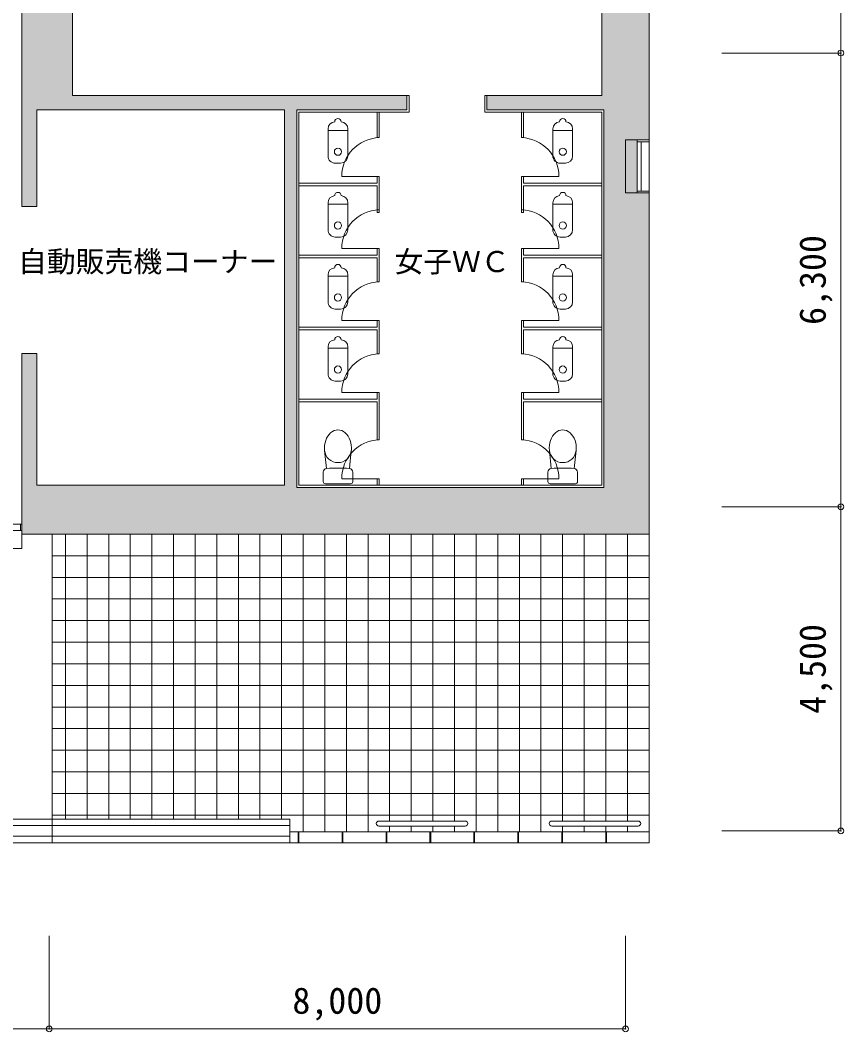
# Model space of a CAD drawing. Units: millimetres, scale not verified. Extents: x -41541 to 40812, y -111456 to -40681.
# Drawn here: x 29381 to 40812, y -106155 to -92111 of the extents above; entities that cross this region are included whole.
import ezdxf
from ezdxf.enums import TextEntityAlignment as Align

# ---------------------------------------------------------------- set-up
doc = ezdxf.new("R2010")
doc.units = ezdxf.units.MM
doc.header["$LTSCALE"] = 200
doc.header["$PDMODE"] = 32
doc.header["$PDSIZE"] = 80
for name, color, linetype, lineweight in [('0-1_躯体', 7, 'Continuous', 9), ('0-2_建具', 7, 'Continuous', 9), ('0-3_仕上', 4, 'Continuous', 5), ('0-5_設備機器', 7, 'Continuous', 9), ('0-6_寸法', 4, 'Continuous', 5)]:
    doc.layers.add(name, color=color, linetype=linetype, lineweight=lineweight)
doc.layers.add('0-4_室名', color=7, linetype='Continuous')
doc.styles.add('ＭＳ ゴシック', font='')
doc.styles.add('ＭＳ Ｐゴシック', font='')
doc.styles.get('ＭＳ ゴシック').set_extended_font_data('MS Gothic')
doc.styles.get('ＭＳ Ｐゴシック').set_extended_font_data('MS PGothic')

msp = doc.modelspace()

# ---------------------------------------------------------------- linework, layer by layer
at = {"layer": '0-1_躯体'}
for p, q in [((37453.9, -93156.2), (37453.9, -91361.2)), ((29403.9, -94697.4), (29403.9, -91841.2)), ((30108.9, -93156.2), (30108.9, -91841.2)), ((34778.9, -93156.2), (30108.9, -93156.2)), ((34748.9, -93356.2), (34748.9, -93156.2)), ((34778.9, -93386.2), (34778.9, -93156.2)), ((37453.9, -93156.2), (35828.9, -93156.2)), ((35828.9, -93386.2), (35828.9, -93156.2)), ((35858.9, -93356.2), (35858.9, -93156.2)), ((33048.9, -93356.2), (29613.9, -93356.2)), ((29613.9, -93356.2), (29613.9, -94697.4)), ((33048.9, -93356.2), (33048.9, -95977)), ((33218.9, -98596.2), (33218.9, -93356.2)), ((33218.9, -93356.2), (34748.9, -93356.2)), ((33218.9, -98596.2), (33218.9, -93356.2)), ((33248.9, -98566.2), (33248.9, -93386.2)), ((33248.9, -93386.2), (34778.9, -93386.2)), ((33248.9, -94371.2), (33248.9, -93386.2)), ((34333.9, -93386.2), (34333.9, -93741.2)), ((34363.9, -93386.2), (34363.9, -93741.2)), ((36338.9, -93386.2), (35828.9, -93386.2)), ((37483.9, -93356.2), (35858.9, -93356.2)), ((37453.9, -93386.2), (36202.9, -93386.2)), ((36338.9, -93386.2), (36338.9, -93741.2)), ((36368.9, -93386.2), (36368.9, -93741.2)), ((37453.9, -94371.2), (37453.9, -93386.2)), ((37483.9, -98596.2), (37483.9, -93356.2)), ((38108.9, -93773.7), (37946.4, -93773.7)), ((37946.4, -94508.7), (37946.4, -93773.7)), ((33248.9, -95371.2), (33248.9, -94221.7)), ((37453.9, -95371.2), (37453.9, -94221.7)), ((34333.9, -94371.2), (33248.9, -94371.2)), ((34333.9, -94281.2), (34363.9, -94281.2)), ((34333.9, -94281.2), (34363.9, -94281.2)), ((34333.9, -94371.2), (34333.9, -94281.2)), ((34363.9, -94281.2), (34363.9, -94781.2)), ((36368.9, -94281.2), (36338.9, -94281.2)), ((36338.9, -94281.2), (36338.9, -94781.2)), ((36368.9, -94281.2), (36338.9, -94281.2)), ((36368.9, -94371.2), (36368.9, -94281.2)), ((36368.9, -94371.2), (37453.9, -94371.2)), ((34333.9, -94411.2), (33248.9, -94411.2)), ((34333.9, -94411.2), (34333.9, -94781.2)), ((36368.9, -94411.2), (36368.9, -94781.2)), ((36368.9, -94411.2), (37453.9, -94411.2)), ((38108.9, -94508.7), (37946.4, -94508.7)), ((29403.9, -94697.4), (29613.9, -94697.4)), ((34333.9, -94781.2), (34363.9, -94781.2)), ((36368.9, -94781.2), (36338.9, -94781.2)), ((33248.9, -98566.2), (33248.9, -95290.4)), ((34333.9, -95281.2), (34363.9, -95281.2)), ((34333.9, -95281.2), (34363.9, -95281.2)), ((34333.9, -95371.2), (34333.9, -95281.2)), ((34363.9, -95281.2), (34363.9, -95741.2)), ((36368.9, -95281.2), (36338.9, -95281.2)), ((36338.9, -95281.2), (36338.9, -95741.2)), ((36368.9, -95281.2), (36338.9, -95281.2)), ((36368.9, -95371.2), (36368.9, -95281.2)), ((37453.9, -98566.2), (37453.9, -95290.4)), ((34333.9, -95371.2), (33248.9, -95371.2)), ((34333.9, -95411.2), (33248.9, -95411.2)), ((33248.9, -96371.2), (33248.9, -95411.2)), ((34333.9, -95411.2), (34333.9, -95741.2)), ((36368.9, -95371.2), (37453.9, -95371.2)), ((36368.9, -95411.2), (36368.9, -95741.2)), ((36368.9, -95411.2), (37453.9, -95411.2)), ((37453.9, -96371.2), (37453.9, -95411.2)), ((33048.9, -95816.2), (33048.9, -98566.2)), ((34333.9, -96281.2), (34363.9, -96281.2)), ((34333.9, -96281.2), (34363.9, -96281.2)), ((34333.9, -96371.2), (34333.9, -96281.2)), ((34363.9, -96281.2), (34363.9, -96741.2)), ((36368.9, -96281.2), (36338.9, -96281.2)), ((36338.9, -96281.2), (36338.9, -96741.2)), ((36368.9, -96281.2), (36338.9, -96281.2)), ((36368.9, -96371.2), (36368.9, -96281.2)), ((34333.9, -96371.2), (33248.9, -96371.2)), ((33248.9, -97371.2), (33248.9, -96411.2)), ((34333.9, -96411.2), (33248.9, -96411.2)), ((34333.9, -96411.2), (34333.9, -96741.2)), ((36368.9, -96371.2), (37453.9, -96371.2)), ((36368.9, -96411.2), (36368.9, -96741.2)), ((36368.9, -96411.2), (37453.9, -96411.2)), ((37453.9, -97371.2), (37453.9, -96411.2)), ((29403.9, -96738.1), (29613.9, -96738.1)), ((29403.9, -96738.1), (29403.9, -99446.2)), ((29613.9, -98566.2), (29613.9, -96738.1)), ((34333.9, -97281.2), (34363.9, -97281.2)), ((34333.9, -97281.2), (34363.9, -97281.2)), ((34333.9, -97371.2), (34333.9, -97281.2)), ((34363.9, -97281.2), (34363.9, -97936.2)), ((36368.9, -97281.2), (36338.9, -97281.2)), ((36338.9, -97281.2), (36338.9, -97936.2)), ((36368.9, -97281.2), (36338.9, -97281.2)), ((36368.9, -97371.2), (36368.9, -97281.2)), ((34333.9, -97371.2), (33248.9, -97371.2)), ((34333.9, -97411.2), (33248.9, -97411.2)), ((34333.9, -97411.2), (34333.9, -97936.2)), ((36368.9, -97371.2), (37453.9, -97371.2)), ((36368.9, -97411.2), (36368.9, -97936.2)), ((36368.9, -97411.2), (37453.9, -97411.2)), ((33048.9, -98566.2), (30439.9, -98566.2)), ((36379.8, -98566.2), (33248.9, -98566.2)), ((33248.9, -98566.2), (34333.9, -98566.2)), ((34333.9, -98566.2), (34333.9, -98476.2)), ((34333.9, -98476.2), (34363.9, -98476.2)), ((34363.9, -98566.2), (34363.9, -98476.2)), ((36338.9, -98566.2), (36338.9, -98476.2)), ((36368.9, -98476.2), (36338.9, -98476.2)), ((36368.9, -98566.2), (36368.9, -98476.2)), ((37453.9, -98566.2), (36368.9, -98566.2)), ((37483.9, -98596.2), (33218.9, -98596.2)), ((29403.9, -99106.2), (27013.9, -99106.2)), ((38108.9, -99246.2), (29403.9, -99246.2)), ((29823.9, -103527.3), (29823.9, -99246.2)), ((37768.7, -99246.2), (38108.9, -99246.2)), ((38108.9, -99246.2), (38108.9, -103531.2)), ((29403.9, -99446.2), (20993.9, -99446.2)), ((33123.9, -103201.2), (20713.9, -103201.2)), ((33123.9, -103531.2), (33123.9, -103201.2)), ((20713.9, -103291.2), (33123.9, -103291.2)), ((20713.9, -103441.2), (33123.9, -103441.2)), ((38109, -103381.2), (33123.9, -103381.2)), ((33238, -103531.2), (33238, -103381.2)), ((33248, -103531.2), (33248, -103381.2)), ((33248.1, -103531.2), (33248.1, -103381.2)), ((33848.1, -103531.2), (33848.1, -103381.2)), ((33858.1, -103531.2), (33858.1, -103381.2)), ((33858.3, -103531.2), (33858.3, -103381.2)), ((34458.3, -103531.2), (34458.3, -103381.2)), ((34468.3, -103531.2), (34468.3, -103381.2)), ((34468.4, -103531.2), (34468.4, -103381.2)), ((35068.4, -103531.2), (35068.4, -103381.2)), ((35078.4, -103531.2), (35078.4, -103381.2)), ((35078.5, -103531.2), (35078.5, -103381.2)), ((35678.5, -103531.2), (35678.5, -103381.2)), ((35688.5, -103531.2), (35688.5, -103381.2)), ((35688.6, -103531.2), (35688.6, -103381.2)), ((36288.6, -103531.2), (36288.6, -103381.2)), ((36298.6, -103531.2), (36298.6, -103381.2)), ((36298.7, -103531.2), (36298.7, -103381.2)), ((36898.7, -103531.2), (36898.7, -103381.2)), ((36908.7, -103531.2), (36908.7, -103381.2)), ((36908.9, -103531.2), (36908.9, -103381.2)), ((37508.9, -103531.2), (37508.9, -103381.2)), ((37518.9, -103531.2), (37518.9, -103381.2)), ((37519, -103531.2), (37519, -103381.2)), ((38109, -103531.2), (38109, -103381.2)), ((38108.9, -103531.2), (20713.9, -103531.2)), ((33238, -103531.2), (33123.9, -103531.2)), ((33248, -103531.2), (33238, -103531.2)), ((33848.1, -103531.2), (33248.1, -103531.2)), ((33858.1, -103531.2), (33848.1, -103531.2)), ((34458.3, -103531.2), (33858.3, -103531.2)), ((34468.3, -103531.2), (34458.3, -103531.2)), ((35068.4, -103531.2), (34468.4, -103531.2)), ((35078.4, -103531.2), (35068.4, -103531.2)), ((35678.5, -103531.2), (35078.5, -103531.2)), ((35688.5, -103531.2), (35678.5, -103531.2)), ((36288.6, -103531.2), (35688.6, -103531.2)), ((36298.6, -103531.2), (36288.6, -103531.2)), ((36898.7, -103531.2), (36298.7, -103531.2)), ((36908.7, -103531.2), (36898.7, -103531.2)), ((37508.9, -103531.2), (36908.9, -103531.2)), ((37518.9, -103531.2), (37508.9, -103531.2))]:
    msp.add_line(p, q, dxfattribs=at)
for points in [[(38108.9, -85886.2), (38108.9, -99246.2), (38108.9, -85886.2)], [(29613.9, -98566.2), (29614.2, -98566.2), (30841, -98566.2)]]:
    msp.add_lwpolyline(points, dxfattribs=at)
at = {"layer": '0-1_躯体', "color": 9}
for points in [[(37483.9, -93356.2), (37783.9, -93356.2), (37483.9, -90623.7), (37783.9, -90623.7)], [(37453.9, -93356.2), (37573.2, -93356.2), (37453.9, -91110.4), (37573.2, -91110.4)], [(38108.9, -93773.7), (38108.9, -91358.7), (37783.9, -93773.7), (37783.9, -91358.7)], [(29403.9, -91841.2), (29403.9, -93356.2), (29613.9, -91841.2), (29613.9, -93356.2)], [(30108.9, -91841.2), (29613.9, -91841.2), (30108.9, -93356.2), (29613.9, -93356.2)], [(34748.9, -93156.2), (29613.9, -93156.2), (34748.9, -93356.2), (29613.9, -93356.2)], [(37453.9, -93156.2), (35858.9, -93156.2), (37453.9, -93356.2), (35858.9, -93356.2)], [(37453.9, -93156.2), (37453.9, -93356.2), (37483.9, -93156.2), (37483.9, -93356.2)], [(29403.9, -94697.4), (29613.9, -94697.4), (29403.9, -93356.2), (29613.9, -93356.2)], [(33218.9, -98596.2), (33218.9, -93356.2), (33048.9, -98596.2), (33048.9, -93356.2)], [(37783.9, -94508.7), (37783.9, -93356.2), (37483.9, -94508.7), (37483.9, -93356.2)], [(37783.9, -93773.7), (37783.9, -94508.8), (37946.4, -93773.7), (37946.4, -94508.8)], [(37483.9, -98596.2), (37783.9, -98596.2), (37483.9, -94508.7), (37783.9, -94508.7)], [(38108.9, -99246.2), (38108.9, -94508.7), (37783.9, -99246.2), (37783.9, -94508.7)], [(29613.9, -96738.1), (29403.9, -96738.1), (29613.9, -99246.2), (29403.9, -99246.2)], [(29403.9, -99246.2), (33048.9, -99246.2), (29403.9, -98566.2), (33048.9, -98566.2)], [(33218.9, -98596.2), (29403.9, -98596.2), (33218.9, -99246.2), (29403.9, -99246.2)], [(38108.9, -99246.2), (38108.9, -98596.2), (33218.9, -99246.2), (33218.9, -98596.2)]]:
    msp.add_solid(points, dxfattribs=at)
at = {"layer": '0-2_建具'}
for p, q in [((34333.9, -93741.2), (34363.9, -93741.2)), ((34333.9, -93741.2), (34363.9, -93741.2)), ((36368.9, -93741.2), (36338.9, -93741.2)), ((36368.9, -93741.2), (36338.9, -93741.2)), ((38108.9, -93773.7), (37783.9, -93773.7)), ((37783.9, -94508.7), (37783.9, -93773.7)), ((37946.4, -94508.8), (37946.4, -93773.7)), ((37946.4, -93798.7), (38108.8, -93798.7)), ((38002.1, -94483.6), (38002.1, -93799.3)), ((38108.9, -93773.7), (38108.9, -93788.7)), ((38108.9, -94508.7), (38108.9, -93788.7)), ((38108.9, -94508.7), (37783.9, -94508.7)), ((37946.4, -94483.7), (38108.8, -94483.7)), ((37946.4, -94493.7), (37946.4, -94508.7)), ((34333.9, -94741.2), (34363.9, -94741.2)), ((36368.9, -94741.2), (36338.9, -94741.2)), ((34333.9, -95741.2), (34363.9, -95741.2)), ((34333.9, -95741.2), (34363.9, -95741.2)), ((36368.9, -95741.2), (36338.9, -95741.2)), ((36368.9, -95741.2), (36338.9, -95741.2)), ((34333.9, -96741.2), (34363.9, -96741.2)), ((34333.9, -96741.2), (34363.9, -96741.2)), ((36368.9, -96741.2), (36338.9, -96741.2)), ((36368.9, -96741.2), (36338.9, -96741.2)), ((34333.9, -97936.2), (34363.9, -97936.2)), ((36368.9, -97936.2), (36338.9, -97936.2)), ((29338.9, -99106.2), (29403.9, -99106.2)), ((29383.9, -99196.2), (29383.9, -99106.2)), ((29403.9, -99196.2), (29403.9, -99106.2)), ((27047, -99196.2), (29403.9, -99196.2))]:
    msp.add_line(p, q, dxfattribs=at)
at = {"layer": '0-2_建具', "color": 4, "lineweight": 5}
for p, q in [((34363.9, -94281.2), (33843.9, -94281.2)), ((36338.9, -94281.2), (36858.9, -94281.2)), ((34363.9, -95281.2), (33843.9, -95281.2)), ((36338.9, -95281.2), (36858.9, -95281.2)), ((34363.9, -96281.2), (33843.9, -96281.2)), ((36338.9, -96281.2), (36858.9, -96281.2)), ((34363.9, -97281.2), (33843.9, -97281.2)), ((36338.9, -97281.2), (36858.9, -97281.2)), ((34363.9, -98476.2), (33843.9, -98476.2)), ((36338.9, -98476.2), (36858.9, -98476.2))]:
    msp.add_line(p, q, dxfattribs=at)
for centre, start, end in [((34383.9, -94281.2), 92.12595, 180), ((36318.9, -94281.2), 0, 87.87405), ((34383.9, -95281.2), 92.12595, 180), ((36318.9, -95281.2), 0, 87.87405), ((34383.9, -96281.2), 92.12595, 180), ((36318.9, -96281.2), 0, 87.87405), ((34383.9, -97281.2), 92.12595, 180), ((36318.9, -97281.2), 0, 87.87405), ((34383.9, -98476.2), 92.12595, 180), ((36318.9, -98476.2), 0, 87.87405)]:
    msp.add_arc(centre, 540, start, end, dxfattribs=at)
at = {"layer": '0-3_仕上'}
for p, q in [((29823.9, -99246.2), (38108.9, -99246.2)), ((29823.9, -99246.2), (29823.9, -103201.2)), ((30008.9, -99246.2), (30008.9, -103201.2)), ((30308.9, -99246.2), (30308.9, -103201.2)), ((30608.9, -99246.2), (30608.9, -103201.2)), ((30908.9, -99246.2), (30908.9, -103201.2)), ((31208.9, -99246.2), (31208.9, -103201.2)), ((31508.9, -99246.2), (31508.9, -103201.2)), ((31808.9, -99246.2), (31808.9, -103201.2)), ((32108.9, -99246.2), (32108.9, -103201.2)), ((32408.9, -99246.2), (32408.9, -103201.2)), ((32708.9, -99246.2), (32708.9, -103201.2)), ((33008.9, -99246.2), (33008.9, -103201.2)), ((33308.9, -99246.2), (33308.9, -103381.2)), ((33608.9, -99246.2), (33608.9, -103381.2)), ((33908.9, -99246.2), (33908.9, -103381.2)), ((34208.9, -99246.2), (34208.9, -103381.2)), ((34508.9, -99246.2), (34508.9, -103228.7)), ((34808.9, -99246.2), (34808.9, -103228.7)), ((35108.9, -99246.2), (35108.9, -103228.7)), ((35408.9, -99246.2), (35408.9, -103228.7)), ((35708.9, -99246.2), (35708.9, -103381.2)), ((36008.9, -99246.2), (36008.9, -103381.2)), ((36308.9, -99246.2), (36308.9, -103381.2)), ((36608.9, -99246.2), (36608.9, -103381.2)), ((36908.9, -99246.2), (36908.9, -103228.7)), ((37208.9, -99246.2), (37208.9, -103228.7)), ((37508.9, -99246.2), (37508.9, -103228.7)), ((37808.9, -99246.2), (37808.9, -103228.7)), ((38108.9, -99246.2), (38108.9, -103381.2)), ((38108.9, -99546.2), (29823.9, -99546.2)), ((38108.9, -99846.2), (29823.9, -99846.2)), ((38108.9, -100146.2), (29823.9, -100146.2)), ((38108.9, -100446.2), (29823.9, -100446.2)), ((38108.9, -100746.2), (29823.9, -100746.2)), ((38108.9, -101046.2), (29823.9, -101046.2)), ((38108.9, -101346.2), (29823.9, -101346.2)), ((38108.9, -101646.2), (29823.9, -101646.2)), ((38108.9, -101946.2), (29823.9, -101946.2)), ((38108.9, -102246.2), (29823.9, -102246.2)), ((38108.9, -102546.2), (29823.9, -102546.2)), ((38108.9, -102846.2), (29823.9, -102846.2)), ((38108.9, -103146.2), (29823.9, -103146.2)), ((34508.9, -103298.7), (34508.9, -103381.2)), ((34808.9, -103298.7), (34808.9, -103381.2)), ((35108.9, -103298.7), (35108.9, -103381.2)), ((35408.9, -103298.7), (35408.9, -103381.2)), ((36908.9, -103298.7), (36908.9, -103381.2)), ((37208.9, -103298.7), (37208.9, -103381.2)), ((37508.9, -103298.7), (37508.9, -103381.2)), ((37808.9, -103298.7), (37808.9, -103381.2))]:
    msp.add_line(p, q, dxfattribs=at)
at = {"layer": '0-3_仕上', "color": 7, "lineweight": 9}
for p, q in [((35558.9, -103228.7), (34358.9, -103228.7)), ((35558.9, -103298.7), (34358.9, -103298.7)), ((37958.9, -103228.7), (36758.9, -103228.7)), ((37958.9, -103298.7), (36758.9, -103298.7)), ((33123.9, -103381.2), (33123.9, -103531.2)), ((33125.7, -103381.2), (38108.9, -103381.2))]:
    msp.add_line(p, q, dxfattribs=at)
at = {"layer": '0-3_仕上'}
for points in [[(33123.9, -103381.2), (33123.9, -103201.2), (29823.9, -103201.2)], [(33123.9, -103381.2), (33125.7, -103381.2), (38108.9, -103381.2)]]:
    msp.add_lwpolyline(points, dxfattribs=at)
at = {"layer": '0-3_仕上', "color": 7, "lineweight": 9}
for centre, start, end in [((34358.9, -103263.7), 90, 270), ((35558.9, -103263.7), 270, 90), ((36758.9, -103263.7), 90, 270), ((37958.9, -103263.7), 270, 90)]:
    msp.add_arc(centre, 35, start, end, dxfattribs=at)
at = {"layer": '0-5_設備機器'}
for p, q in [((33653.9, -93621.2), (33653.9, -93996.2)), ((33653.9, -93641.2), (33928.9, -93641.2)), ((33928.9, -93621.2), (33928.9, -93996.2)), ((36773.9, -93621.2), (36773.9, -93996.2)), ((36773.9, -93641.2), (37048.9, -93641.2)), ((37048.9, -93621.2), (37048.9, -93996.2)), ((33828.9, -94096.2), (33753.9, -94096.2)), ((36948.9, -94096.2), (36873.9, -94096.2)), ((33653.9, -94646.2), (33653.9, -95021.2)), ((33928.9, -94646.2), (33928.9, -95021.2)), ((36773.9, -94646.2), (36773.9, -95021.2)), ((37048.9, -94646.2), (37048.9, -95021.2)), ((33653.9, -94666.2), (33928.9, -94666.2)), ((36773.9, -94666.2), (37048.9, -94666.2)), ((33828.9, -95121.2), (33753.9, -95121.2)), ((36948.9, -95121.2), (36873.9, -95121.2)), ((33653.9, -95646.2), (33653.9, -96021.2)), ((33653.9, -95666.2), (33928.9, -95666.2)), ((33928.9, -95646.2), (33928.9, -96021.2)), ((36773.9, -95646.2), (36773.9, -96021.2)), ((36773.9, -95666.2), (37048.9, -95666.2)), ((37048.9, -95646.2), (37048.9, -96021.2)), ((33828.9, -96121.2), (33753.9, -96121.2)), ((36948.9, -96121.2), (36873.9, -96121.2)), ((33653.9, -96646.2), (33653.9, -97021.2)), ((33653.9, -96666.2), (33928.9, -96666.2)), ((33928.9, -96646.2), (33928.9, -97021.2)), ((36773.9, -96646.2), (36773.9, -97021.2)), ((36773.9, -96666.2), (37048.9, -96666.2)), ((37048.9, -96646.2), (37048.9, -97021.2)), ((33828.9, -97121.2), (33753.9, -97121.2)), ((36948.9, -97121.2), (36873.9, -97121.2)), ((33632.4, -98335.1), (33605.7, -98084)), ((33950.4, -98335.1), (33977, -98084)), ((36752.4, -98335.1), (36725.7, -98084)), ((37070.4, -98335.1), (37097, -98084)), ((33586.4, -98516.2), (33586.4, -98384.9)), ((33996.4, -98516.2), (33996.4, -98384.9)), ((36706.4, -98516.2), (36706.4, -98384.9)), ((37116.4, -98516.2), (37116.4, -98384.9)), ((33966.4, -98546.2), (33616.4, -98546.2)), ((37086.4, -98546.2), (36736.4, -98546.2))]:
    msp.add_line(p, q, dxfattribs=at)
for centre in [(33791.4, -93936.2), (36911.4, -93936.2), (33791.4, -94961.2), (36911.4, -94961.2), (33791.4, -95961.2), (36911.4, -95961.2), (33791.4, -96961.2), (36911.4, -96961.2)]:
    msp.add_circle(centre, 50, dxfattribs=at)
for centre, radius, start, end in [((33753.9, -93621.2), 100, 94.28937, 179.99985), ((33791.4, -93521.2), 45, 0, 179.99985), ((33828.9, -93621.2), 100, 0, 85.71104), ((36873.9, -93621.2), 100, 94.28937, 179.99985), ((36911.4, -93521.2), 45, 0, 179.99985), ((36948.9, -93621.2), 100, 0, 85.71104), ((33753.9, -93996.2), 100, 179.99985, 270.00005), ((33828.9, -93996.2), 100, 270.00005, 0), ((36873.9, -93996.2), 100, 179.99985, 270.00005), ((36948.9, -93996.2), 100, 270.00005, 0), ((33791.4, -94546.2), 45, 0, 179.99985), ((36911.4, -94546.2), 45, 0, 179.99985), ((33753.9, -94646.2), 100, 94.28937, 179.99985), ((33828.9, -94646.2), 100, 0, 85.71104), ((36873.9, -94646.2), 100, 94.28937, 179.99985), ((36948.9, -94646.2), 100, 0, 85.71104), ((33753.9, -95021.2), 100, 179.99985, 270.00005), ((33828.9, -95021.2), 100, 270.00005, 0), ((36873.9, -95021.2), 100, 179.99985, 270.00005), ((36948.9, -95021.2), 100, 270.00005, 0), ((33753.9, -95646.2), 100, 94.28937, 179.99985), ((33791.4, -95546.2), 45, 0, 179.99985), ((33828.9, -95646.2), 100, 0, 85.71104), ((36873.9, -95646.2), 100, 94.28937, 179.99985), ((36911.4, -95546.2), 45, 0, 179.99985), ((36948.9, -95646.2), 100, 0, 85.71104), ((33753.9, -96021.2), 100, 179.99985, 270.00005), ((33828.9, -96021.2), 100, 270.00005, 0), ((36873.9, -96021.2), 100, 179.99985, 270.00005), ((36948.9, -96021.2), 100, 270.00005, 0), ((33753.9, -96646.2), 100, 94.28937, 179.99985), ((33791.4, -96546.2), 45, 0, 179.99985), ((33828.9, -96646.2), 100, 0, 85.71104), ((36873.9, -96646.2), 100, 94.28937, 179.99985), ((36911.4, -96546.2), 45, 0, 179.99985), ((36948.9, -96646.2), 100, 0, 85.71104), ((33753.9, -97021.2), 100, 179.99985, 270.00005), ((33828.9, -97021.2), 100, 270.00005, 0), ((36873.9, -97021.2), 100, 179.99985, 270.00005), ((36948.9, -97021.2), 100, 270.00005, 0), ((33791.4, -98066.9), 186.4, 185.269, 354.73099), ((36911.4, -98066.9), 186.4, 185.269, 354.73099), ((33636.4, -98384.9), 50, 94.58408, 180), ((33791.4, -100318.1), 1989.4, 85.41591, 94.58408), ((33946.4, -98384.9), 50, 0, 85.41591), ((36756.4, -98384.9), 50, 94.58408, 180), ((36911.4, -100318.1), 1989.4, 85.41591, 94.58408), ((37066.4, -98384.9), 50, 0, 85.41591), ((33616.4, -98516.2), 30, 180, 270), ((33966.4, -98516.2), 30, 270, 0), ((36736.4, -98516.2), 30, 180, 270), ((37086.4, -98516.2), 30, 270, 0)]:
    msp.add_arc(centre, radius, start, end, dxfattribs=at)
for centre in [(33791.4, -98049), (36911.4, -98049)]:
    msp.add_ellipse(centre, major_axis=(0, 250), ratio=0.75, start_param=4.5717762, end_param=7.9945941, dxfattribs=at)
at = {"layer": '0-6_寸法'}
for p, q in [((40772, -92566.2), (40772, -86266.2)), ((40772, -92566.2), (39119.3, -92566.2)), ((40772, -98866.2), (40772, -92566.2)), ((40772, -98866.2), (39119.3, -98866.2)), ((40772, -103366.2), (40772, -98866.2)), ((40772, -103366.2), (39119.3, -103366.2)), ((29783.9, -106114.7), (29783.9, -104824.5)), ((37783.9, -106114.7), (37783.9, -104824.5)), ((23483.9, -106114.7), (29783.9, -106114.7)), ((29783.9, -106114.7), (37783.9, -106114.7))]:
    msp.add_line(p, q, dxfattribs=at)
for p in [(40772, -92566.2), (40772, -98866.2), (40772, -103366.2), (29783.9, -106114.7), (37783.9, -106114.7)]:
    msp.add_point(p, dxfattribs=at)

# ---------------------------------------------------------------- texts
at = {"layer": '0-4_室名', "style": 'ＭＳ Ｐゴシック'}
for s, p in [('自動販売機コーナー', (29350.9, -95696.6)), ('女子ＷＣ', (34574.5, -95696.6))]:
    msp.add_text(s, height=293.3, dxfattribs=at).set_placement(p, align=Align.BOTTOM_LEFT)
at = {"layer": '0-6_寸法', "style": 'ＭＳ ゴシック'}
for s, p in [('6,300', (40672, -96341.2)), ('4,500', (40672, -101741.2))]:
    msp.add_text(s, height=366.6, rotation=90, dxfattribs=at).set_placement(p, align=Align.BOTTOM_LEFT)
msp.add_text('8,000', height=366.6, dxfattribs=at).set_placement((33158.9, -106014.7), align=Align.BOTTOM_LEFT)

doc.saveas('drawing.dxf')
